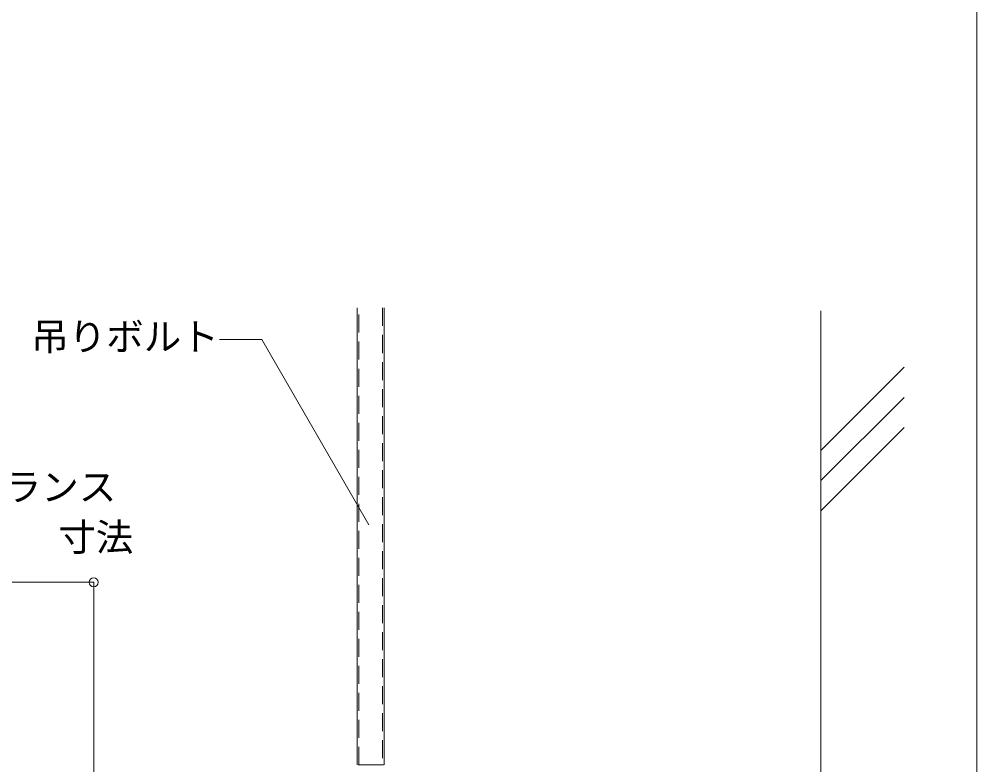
# Model space of a CAD drawing. Units: millimetres on the paper, with parts at other scales. Extents: x -195 to 195, y -140 to 138.
# Drawn here: x -16.8 to 47, y -50.8 to -1.1 of the extents above; entities that cross this region are included whole.
import ezdxf
from ezdxf.enums import TextEntityAlignment as Align

# ---------------------------------------------------------------- set-up
doc = ezdxf.new("R2010")
doc.units = ezdxf.units.MM
doc.header["$PDMODE"] = 32
doc.header["$PDSIZE"] = 0.6
doc.linetypes.add('DASHED1', pattern=[1.8, 1.2, -0.6])
for name, color, linetype, lineweight in [('3-1_吊り材', 7, 'Continuous', 18), ('3-5_寸法', 4, 'Continuous', 9), ('3-6_文字', 7, 'Continuous', 18), ('3-8_隠線', 4, 'DASHED1', 9), ('3-9_躯体他', 4, 'Continuous', 9), ('F-3_野縁', 7, 'Continuous', 18)]:
    doc.layers.add(name, color=color, linetype=linetype, lineweight=lineweight)
doc.styles.add('ＭＳ ゴシック', font='')
doc.styles.get('ＭＳ ゴシック').set_extended_font_data('MS Gothic')

msp = doc.modelspace()

# ---------------------------------------------------------------- linework, layer by layer
at = {"layer": '3-1_吊り材'}
for p, q in [((5.706, -50.777), (5.706, -20.333)), ((7.506, -20.333), (7.506, -50.777)), ((7.446, -50.777), (5.766, -50.777))]:
    msp.add_line(p, q, dxfattribs=at)
at = {"layer": '3-5_寸法'}
for p, q in [((-21.857, -38.61), (-11.857, -38.61)), ((-11.857, -38.61), (-11.857, -61.269))]:
    msp.add_line(p, q, dxfattribs=at)
at = {"layer": '3-5_寸法', "color": 7}
msp.add_point((-11.857, -38.61), dxfattribs=at)
at = {"layer": '3-6_文字'}
msp.add_lwpolyline([(-3.48, -22.433), (-0.66, -22.433), (6.47, -34.784)], dxfattribs=at)
at = {"layer": '3-8_隠線'}
for p, q in [((5.818, -50.777), (5.818, -20.333)), ((7.393, -20.333), (7.393, -50.777))]:
    msp.add_line(p, q, dxfattribs=at)
at = {"layer": '3-9_躯体他'}
for p, q in [((36.606, -20.533), (36.606, -84.025)), ((36.606, -29.84), (42.157, -24.288)), ((36.606, -31.84), (42.157, -26.288)), ((36.606, -33.84), (42.157, -28.288))]:
    msp.add_line(p, q, dxfattribs=at)
at = {"layer": 'F-3_野縁', "color": 3}
msp.add_line((47, 131.5), (47, -117.5), dxfattribs=at)

# ---------------------------------------------------------------- texts
at = {"layer": '3-5_寸法', "style": 'ＭＳ ゴシック'}
for s, p in [('クリアランス', (-25.352, -33.724)), ('寸法', (-14.22, -37.074))]:
    msp.add_text(s, height=1.833, dxfattribs=at).set_placement(p, align=Align.BOTTOM_LEFT)
at = {"layer": '3-6_文字', "style": 'ＭＳ ゴシック'}
msp.add_text('吊りボルト', height=1.833, dxfattribs=at).set_placement((-16.023, -23.708), align=Align.BOTTOM_LEFT)

doc.saveas('drawing.dxf')
